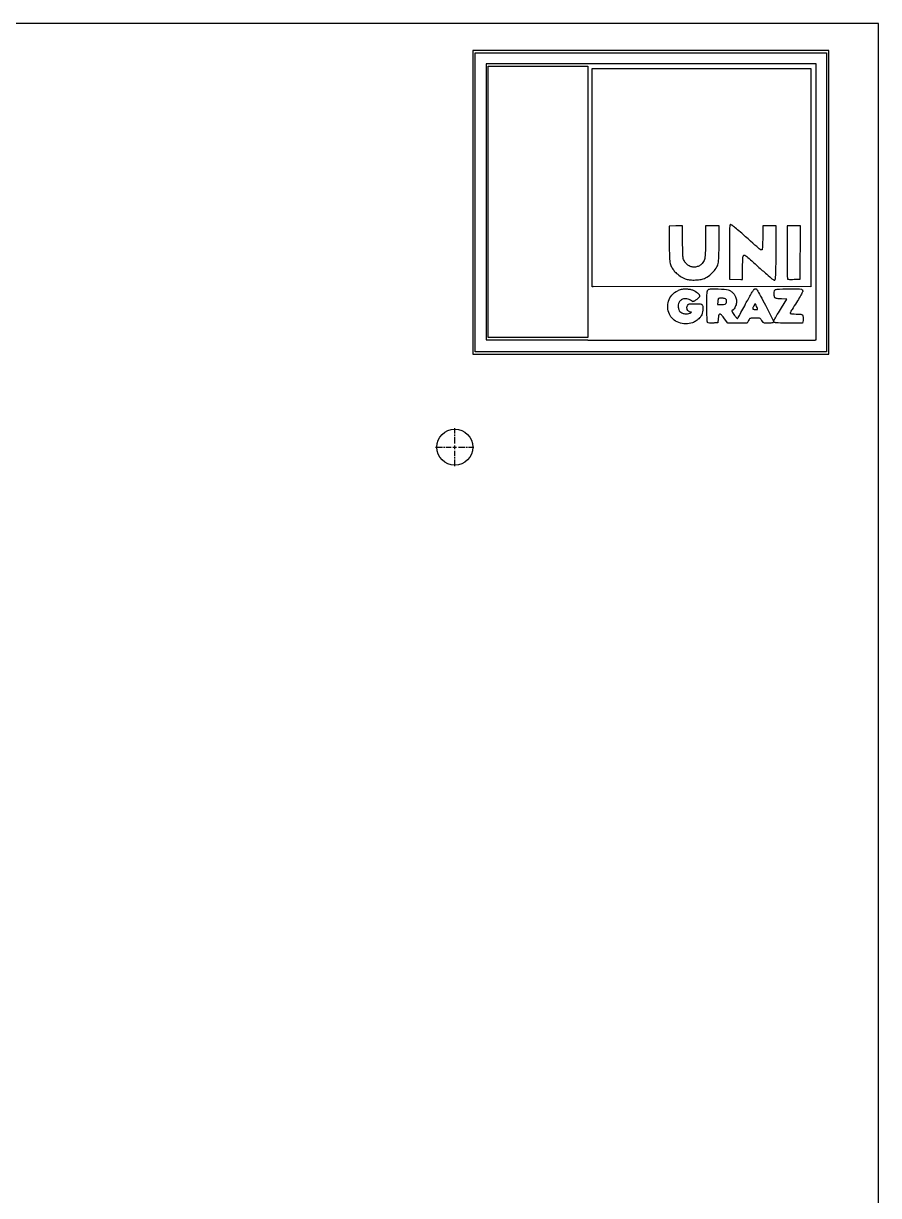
# Model space of a CAD drawing. Header units: millimetres. Extents: x -130 to 130, y -130 to 130.
# Drawn here: x 35.2 to 130, y 0 to 130 of the extents above; entities that cross this region are included whole.
import ezdxf

# ---------------------------------------------------------------- set-up
doc = ezdxf.new("R2010")
doc.units = ezdxf.units.MM
doc.header["$MEASUREMENT"] = 0
doc.linetypes.add('CENTER2', pattern=[1.125, 0.75, -0.125, 0.125, -0.125])

# ---------------------------------------------------------------- blocks, each defined once
blk = doc.blocks.new('*U3')
at = {"color": 0, "linetype": 'CENTER2', "transparency": 16777216}
for p, q in [((0, 0.4), (0, 2.12)), ((-2.12, 0), (-0.4, 0)), ((0.4, 0), (2.12, 0)), ((0, -2.12), (0, -0.4))]:
    blk.add_line(p, q, dxfattribs=at)
at = {"color": 0, "linetype": 'Continuous', "transparency": 16777216}
for p, q in [((-0.2, 0), (0.2, 0)), ((0, -0.2), (0, 0.2))]:
    blk.add_line(p, q, dxfattribs=at)

msp = doc.modelspace()

# ---------------------------------------------------------------- linework, layer by layer
at = {"color": 5}
for p, q in [((107.52, 107.54), (106.79, 107.51)), ((106.79, 107.51), (106.79, 105.53)), ((108.24, 107.56), (107.52, 107.54)), ((108.27, 105.75), (108.24, 107.56)), ((112.31, 107.55), (110.8, 107.55)), ((110.8, 107.55), (110.8, 105.79)), ((112.31, 105.58), (112.31, 107.55)), ((118.66, 107.55), (117.15, 107.55)), ((117.15, 107.55), (117.15, 106.25)), ((118.64, 104.56), (118.66, 107.55)), ((121.36, 107.55), (119.85, 107.55)), ((119.85, 107.55), (119.85, 104.63)), ((121.31, 101.64), (121.36, 107.55)), ((113.46, 104.65), (113.46, 101.64)), ((114.92, 101.6), (114.92, 102.82)), ((113.46, 101.64), (114.73, 101.6)), ((114.73, 101.6), (114.92, 101.6)), ((120.64, 101.62), (121.31, 101.64)), ((112.16, 99.16), (112.14, 98.82)), ((112.14, 98.82), (112.58, 98.82)), ((119.84, 99.42), (119.23, 99.44)), ((119.24, 98.46), (119.84, 99.42)), ((109.25, 97.98), (109.05, 98.03)), ((109.06, 97.88), (109.25, 97.98)), ((117.45, 98.75), (118.36, 96.99)), ((112.19, 96.8), (111.81, 96.78)), ((112.23, 97.27), (112.19, 96.8)), ((113.27, 96.76), (112.92, 97.25)), ((115.41, 96.76), (113.27, 96.76)), ((115.57, 97.04), (115.41, 96.76)), ((118.36, 96.99), (118.5, 97.25)), ((121.58, 96.76), (120.06, 96.76)), ((121.64, 97.05), (121.58, 96.76))]:
    msp.add_line(p, q, dxfattribs=at)
at = {"color": 1}
msp.add_lwpolyline([(130, -130), (130, 130), (-130, 130), (-130, -130)], close=True, dxfattribs=at)
at = {"color": 5}
for points in [[(124.49, 127), (85, 127), (85, 93.31), (124.49, 93.31)], [(124.24, 93.56), (85.25, 93.56), (85.25, 126.75), (124.24, 126.75)], [(97.75, 94.9), (97.75, 94.88), (122.98, 94.88), (122.98, 94.9), (123.07, 94.9), (123.07, 125.51), (86.47, 125.51), (86.47, 94.9)], [(97.75, 95.15), (86.72, 95.15), (86.72, 125.26), (97.75, 125.26)], [(98.33, 100.79), (98.25, 100.79), (98.25, 125), (122.48, 125), (122.48, 100.77), (98.33, 100.81)]]:
    msp.add_lwpolyline(points, close=True, dxfattribs=at)
msp.add_circle((83, 83), 2, dxfattribs=at)
for points, knots in [([(113.59, 107.7), (113.58, 107.69), (113.57, 107.69), (113.56, 107.68), (113.55, 107.68), (113.54, 107.66), (113.53, 107.64), (113.51, 107.59), (113.5, 107.54), (113.46, 107.17), (113.46, 106.43), (113.46, 104.65)], [0, 0, 0, 0, 0.00272512, 0.00272512, 0.00516528, 0.00516528, 0.00815267, 0.00815267, 0.01443617, 0.01443617, 0.04611819, 0.04611819, 0.04611819, 0.04611819]), ([(115.25, 106.35), (114.89, 106.66), (114.45, 107.06), (113.99, 107.43), (113.86, 107.54), (113.72, 107.63), (113.68, 107.66), (113.64, 107.68), (113.62, 107.69), (113.61, 107.69), (113.6, 107.7), (113.6, 107.7), (113.59, 107.7), (113.59, 107.7)], [0, 0, 0, 0, 0.1417882, 0.1417882, 0.1817261, 0.1817261, 0.1931571, 0.1931571, 0.1967193, 0.1967193, 0.1979782, 0.1979782, 0.1989547, 0.1989547, 0.1989547, 0.1989547]), ([(106.79, 105.53), (106.79, 104.45), (106.8, 103.9), (106.89, 103.33), (106.93, 103.19), (107.07, 102.92), (107.16, 102.79), (107.28, 102.62)], [0, 0, 0, 0, 0.3225715, 0.3225715, 0.4839073, 0.4839073, 0.6458338, 0.6458338, 0.6458338, 0.6458338]), ([(108.49, 103.6), (108.4, 103.76), (108.35, 103.85), (108.29, 104.36), (108.28, 104.82), (108.27, 105.75)], [0, 0, 0, 0, 0.0523207, 0.0523207, 0.1122257, 0.1122257, 0.1122257, 0.1122257]), ([(110.8, 105.79), (110.79, 105.01), (110.79, 104.56), (110.75, 103.97), (110.71, 103.84), (110.65, 103.7)], [0, 0, 0, 0, 0.2325215, 0.2325215, 0.4646611, 0.4646611, 0.4646611, 0.4646611]), ([(112.18, 103.24), (112.23, 103.39), (112.26, 103.58), (112.3, 104.29), (112.31, 104.82), (112.31, 105.58)], [0, 0, 0, 0, 0.04817004, 0.04817004, 0.09814115, 0.09814115, 0.09814115, 0.09814115]), ([(116.88, 104.91), (116.87, 104.91), (116.86, 104.92), (116.71, 105.04), (116.02, 105.65), (115.25, 106.35)], [0, 0, 0, 0, 0.0018814, 0.0018814, 0.03755384, 0.03755384, 0.03755384, 0.03755384]), ([(117.15, 106.25), (117.15, 105.94), (117.14, 105.58), (117.12, 105.21), (117.11, 105.09), (117.1, 104.98), (117.09, 104.95), (117.08, 104.92), (117.08, 104.91), (117.08, 104.9), (117.07, 104.9), (117.07, 104.9), (117.07, 104.9), (117.07, 104.89)], [0, 0, 0, 0, 0.0911856, 0.0911856, 0.1177629, 0.1177629, 0.125412, 0.125412, 0.127784, 0.127784, 0.1286181, 0.1286181, 0.1292663, 0.1292663, 0.1292663, 0.1292663]), ([(114.92, 102.82), (114.92, 103.12), (114.93, 103.44), (114.94, 103.8), (114.95, 104.12), (114.97, 104.17)], [0, 0, 0, 0, 0.088285, 0.088285, 0.1125039, 0.1125039, 0.1125039, 0.1125039]), ([(114.97, 104.17), (114.98, 104.19), (114.99, 104.21), (115.02, 104.25), (115.05, 104.27), (115.08, 104.29), (115.09, 104.29), (115.11, 104.3), (115.13, 104.3), (115.14, 104.3)], [0, 0, 0, 0, 0.00662966, 0.00662966, 0.01449811, 0.01449811, 0.01822801, 0.01822801, 0.02173163, 0.02173163, 0.02173163, 0.02173163]), ([(115.14, 104.3), (115.14, 104.3), (115.14, 104.3), (115.15, 104.3), (115.16, 104.29), (115.19, 104.27), (115.25, 104.24), (115.51, 104.04), (115.99, 103.63), (116.5, 103.17)], [0, 0, 0, 0, 0.00052687, 0.00052687, 0.00209923, 0.00209923, 0.01019477, 0.01019477, 0.06187768, 0.06187768, 0.06187768, 0.06187768]), ([(117.07, 104.89), (117.06, 104.89), (117.05, 104.89), (117.02, 104.88), (117, 104.88), (116.96, 104.88), (116.95, 104.88), (116.91, 104.89), (116.89, 104.9), (116.88, 104.91)], [0, 0, 0, 0, 0.00319199, 0.00319199, 0.00842805, 0.00842805, 0.01294803, 0.01294803, 0.01751268, 0.01751268, 0.01751268, 0.01751268]), ([(118.48, 101.54), (118.49, 101.54), (118.5, 101.54), (118.51, 101.55), (118.52, 101.56), (118.53, 101.57), (118.54, 101.59), (118.56, 101.64), (118.57, 101.7), (118.61, 102.07), (118.62, 102.81), (118.64, 104.56)], [0, 0, 0, 0, 0.00252485, 0.00252485, 0.0048698, 0.0048698, 0.00782623, 0.00782623, 0.01411321, 0.01411321, 0.04539089, 0.04539089, 0.04539089, 0.04539089]), ([(119.85, 104.63), (119.85, 103.95), (119.85, 103.19), (119.87, 102.35), (119.87, 102.09), (119.88, 101.85), (119.89, 101.77), (119.89, 101.71), (119.89, 101.69), (119.9, 101.67), (119.9, 101.66), (119.9, 101.66), (119.9, 101.65), (119.9, 101.65), (119.9, 101.65), (119.9, 101.65)], [0, 0, 0, 0, 0.2024478, 0.2024478, 0.2640129, 0.2640129, 0.2809677, 0.2809677, 0.2856238, 0.2856238, 0.2869753, 0.2869753, 0.2874095, 0.2874095, 0.2877466, 0.2877466, 0.2877466, 0.2877466]), ([(109.7, 102.98), (109.57, 102.96), (109.44, 102.97), (109.17, 103.02), (109.03, 103.08), (108.82, 103.22), (108.74, 103.29), (108.6, 103.43), (108.54, 103.52), (108.49, 103.6)], [0, 0, 0, 0, 0.0394128, 0.0394128, 0.0842156, 0.0842156, 0.1140985, 0.1140985, 0.1447685, 0.1447685, 0.1447685, 0.1447685]), ([(110.65, 103.7), (110.58, 103.54), (110.48, 103.41), (110.27, 103.21), (110.17, 103.14), (109.95, 103.04), (109.83, 103), (109.7, 102.98)], [0, 0, 0, 0, 0.0500419, 0.0500419, 0.086338, 0.086338, 0.1243779, 0.1243779, 0.1243779, 0.1243779]), ([(110.81, 101.79), (111.02, 101.89), (111.23, 102.04), (111.6, 102.37), (111.76, 102.54), (112.02, 102.9), (112.12, 103.08), (112.18, 103.24)], [0, 0, 0, 0, 0.0685389, 0.0685389, 0.1258995, 0.1258995, 0.1819454, 0.1819454, 0.1819454, 0.1819454]), ([(116.5, 103.17), (116.81, 102.88), (117.16, 102.57), (117.59, 102.18), (117.93, 101.87), (118.05, 101.77)], [0, 0, 0, 0, 0.1277284, 0.1277284, 0.1805146, 0.1805146, 0.1805146, 0.1805146]), ([(107.28, 102.62), (107.35, 102.51), (107.46, 102.39), (107.76, 102.14), (107.94, 102), (108.31, 101.78), (108.5, 101.69), (108.66, 101.64)], [0, 0, 0, 0, 0.0391889, 0.0391889, 0.0856946, 0.0856946, 0.1334716, 0.1334716, 0.1334716, 0.1334716]), ([(108.66, 101.64), (108.81, 101.59), (108.98, 101.57), (109.29, 101.54), (109.49, 101.54), (109.69, 101.55)], [0, 0, 0, 0, 0.0454754, 0.0454754, 0.1216442, 0.1216442, 0.1216442, 0.1216442]), ([(109.69, 101.55), (109.95, 101.56), (110.15, 101.57), (110.49, 101.65), (110.63, 101.7), (110.81, 101.79)], [0, 0, 0, 0, 0.0805408, 0.0805408, 0.161494, 0.161494, 0.161494, 0.161494]), ([(118.05, 101.77), (118.13, 101.7), (118.22, 101.64), (118.34, 101.58), (118.37, 101.56), (118.42, 101.54), (118.44, 101.54), (118.46, 101.54), (118.47, 101.54), (118.48, 101.54)], [0, 0, 0, 0, 0.03309874, 0.03309874, 0.04699289, 0.04699289, 0.0522703, 0.0522703, 0.05617801, 0.05617801, 0.05617801, 0.05617801]), ([(119.9, 101.65), (119.9, 101.65), (119.9, 101.65), (119.91, 101.64), (119.92, 101.64), (119.95, 101.63), (119.99, 101.63), (120.16, 101.61), (120.39, 101.61), (120.64, 101.62)], [0, 0, 0, 0, 0.00057022, 0.00057022, 0.00218428, 0.00218428, 0.00913205, 0.00913205, 0.04027024, 0.04027024, 0.04027024, 0.04027024]), ([(106.7, 99.19), (106.78, 99.45), (106.91, 99.68), (107.26, 100.08), (107.48, 100.24), (107.72, 100.36)], [0, 0, 0, 0, 0.0804765, 0.0804765, 0.1610018, 0.1610018, 0.1610018, 0.1610018]), ([(107.72, 100.36), (107.87, 100.44), (108, 100.49), (108.28, 100.55), (108.42, 100.57), (108.59, 100.57)], [0, 0, 0, 0, 0.0502198, 0.0502198, 0.1004737, 0.1004737, 0.1004737, 0.1004737]), ([(108.59, 100.57), (108.72, 100.57), (108.87, 100.55), (109.14, 100.51), (109.27, 100.48), (109.35, 100.45)], [0, 0, 0, 0, 0.03957074, 0.03957074, 0.08052062, 0.08052062, 0.08052062, 0.08052062]), ([(109.35, 100.45), (109.56, 100.36), (109.76, 100.23), (109.99, 100.05), (110.05, 99.99), (110.11, 99.9), (110.13, 99.88), (110.15, 99.84), (110.15, 99.82), (110.16, 99.8), (110.16, 99.79), (110.16, 99.78)], [0, 0, 0, 0, 0.0686327, 0.0686327, 0.1028572, 0.1028572, 0.1177947, 0.1177947, 0.1240025, 0.1240025, 0.1294228, 0.1294228, 0.1294228, 0.1294228]), ([(110.96, 98.72), (110.96, 99.41), (110.96, 99.82), (110.99, 100.19), (111, 100.27), (111.03, 100.36), (111.04, 100.38), (111.06, 100.42), (111.07, 100.44), (111.09, 100.45)], [0, 0, 0, 0, 0.2084832, 0.2084832, 0.3125054, 0.3125054, 0.3627677, 0.3627677, 0.4079999, 0.4079999, 0.4079999, 0.4079999]), ([(111.09, 100.45), (111.11, 100.48), (111.14, 100.5), (111.22, 100.53), (111.27, 100.54), (111.51, 100.57), (111.77, 100.57), (112.22, 100.55)], [0, 0, 0, 0, 0.01116842, 0.01116842, 0.02241022, 0.02241022, 0.04800959, 0.04800959, 0.04800959, 0.04800959]), ([(112.22, 100.55), (112.76, 100.54), (113.09, 100.51), (113.46, 100.4), (113.56, 100.35), (113.74, 100.22), (113.83, 100.14), (113.92, 100.04)], [0, 0, 0, 0, 0.1612954, 0.1612954, 0.2417561, 0.2417561, 0.3231523, 0.3231523, 0.3231523, 0.3231523]), ([(115.26, 98.9), (115.45, 99.26), (115.68, 99.67), (115.94, 100.12), (116.02, 100.25), (116.11, 100.39), (116.14, 100.43), (116.18, 100.49), (116.19, 100.51), (116.2, 100.51)], [0, 0, 0, 0, 0.1235469, 0.1235469, 0.1637883, 0.1637883, 0.1761155, 0.1761155, 0.1848935, 0.1848935, 0.1848935, 0.1848935]), ([(116.2, 100.51), (116.23, 100.53), (116.26, 100.54), (116.32, 100.56), (116.35, 100.56), (116.4, 100.56), (116.42, 100.56), (116.44, 100.55)], [0, 0, 0, 0, 0.00944421, 0.00944421, 0.01688418, 0.01688418, 0.02404566, 0.02404566, 0.02404566, 0.02404566]), ([(116.44, 100.55), (116.44, 100.55), (116.45, 100.55), (116.45, 100.54), (116.46, 100.54), (116.48, 100.51), (116.52, 100.46), (116.71, 100.15), (117.07, 99.5), (117.45, 98.75)], [0, 0, 0, 0, 0.00047466, 0.00047466, 0.00191038, 0.00191038, 0.0094939, 0.0094939, 0.06624842, 0.06624842, 0.06624842, 0.06624842]), ([(118.42, 100.02), (118.42, 100.16), (118.42, 100.27), (118.46, 100.38), (118.48, 100.4), (118.52, 100.45), (118.54, 100.47), (118.57, 100.49)], [0, 0, 0, 0, 0.04357328, 0.04357328, 0.06478668, 0.06478668, 0.08610409, 0.08610409, 0.08610409, 0.08610409]), ([(118.57, 100.49), (118.58, 100.49), (118.58, 100.49), (118.63, 100.5), (118.69, 100.51), (119.04, 100.55), (119.67, 100.57), (120.29, 100.57), (121.33, 100.57), (121.47, 100.52)], [0, 0, 0, 0, 0.00202102, 0.00202102, 0.01151627, 0.01151627, 0.07240789, 0.07240789, 0.07581131, 0.07581131, 0.07581131, 0.07581131]), ([(121.59, 100.3), (121.59, 100.3), (121.59, 100.29), (121.58, 100.25), (121.56, 100.21), (121.45, 99.96), (121.2, 99.52), (120.91, 99.06)], [0, 0, 0, 0, 0.0019197, 0.0019197, 0.00969839, 0.00969839, 0.06096111, 0.06096111, 0.06096111, 0.06096111]), ([(121.47, 100.52), (121.48, 100.51), (121.49, 100.51), (121.52, 100.48), (121.54, 100.46), (121.56, 100.42), (121.57, 100.4), (121.59, 100.35), (121.59, 100.33), (121.59, 100.3)], [0, 0, 0, 0, 0.00466957, 0.00466957, 0.01143216, 0.01143216, 0.01787067, 0.01787067, 0.02439903, 0.02439903, 0.02439903, 0.02439903]), ([(107.2, 97.22), (107.03, 97.37), (106.9, 97.56), (106.69, 97.99), (106.63, 98.24), (106.6, 98.73), (106.63, 98.97), (106.7, 99.19)], [0, 0, 0, 0, 0.0675671, 0.0675671, 0.1436374, 0.1436374, 0.214365, 0.214365, 0.214365, 0.214365]), ([(108, 99.22), (107.91, 99.13), (107.86, 99.05), (107.79, 98.86), (107.78, 98.76), (107.78, 98.63)], [0, 0, 0, 0, 0.03793828, 0.03793828, 0.07586539, 0.07586539, 0.07586539, 0.07586539]), ([(108.56, 99.47), (108.42, 99.47), (108.33, 99.46), (108.2, 99.4), (108.16, 99.38), (108.08, 99.31), (108.04, 99.27), (108, 99.22)], [0, 0, 0, 0, 0.04154641, 0.04154641, 0.06309869, 0.06309869, 0.0854279, 0.0854279, 0.0854279, 0.0854279]), ([(109.13, 99.31), (109.06, 99.37), (108.97, 99.41), (108.78, 99.46), (108.67, 99.47), (108.56, 99.47)], [0, 0, 0, 0, 0.02909597, 0.02909597, 0.06107597, 0.06107597, 0.06107597, 0.06107597]), ([(108.8, 98.7), (108.82, 98.75), (108.84, 98.79), (108.88, 98.83), (108.9, 98.84), (108.95, 98.87), (108.99, 98.88), (109.15, 98.9), (109.33, 98.9), (109.65, 98.9)], [0, 0, 0, 0, 0.01610703, 0.01610703, 0.02595329, 0.02595329, 0.03789278, 0.03789278, 0.07134078, 0.07134078, 0.07134078, 0.07134078]), ([(109.43, 99.14), (109.42, 99.14), (109.42, 99.14), (109.4, 99.15), (109.38, 99.15), (109.31, 99.19), (109.22, 99.25), (109.13, 99.31)], [0, 0, 0, 0, 0.00119287, 0.00119287, 0.00550176, 0.00550176, 0.0231975, 0.0231975, 0.0231975, 0.0231975]), ([(109.83, 99.38), (109.75, 99.32), (109.66, 99.26), (109.55, 99.19), (109.51, 99.17), (109.47, 99.15), (109.46, 99.15), (109.44, 99.14), (109.43, 99.14), (109.43, 99.14)], [0, 0, 0, 0, 0.03015718, 0.03015718, 0.04061767, 0.04061767, 0.04410741, 0.04410741, 0.04663577, 0.04663577, 0.04663577, 0.04663577]), ([(109.65, 98.9), (110.01, 98.9), (110.2, 98.9), (110.35, 98.87), (110.37, 98.86), (110.41, 98.83), (110.42, 98.82), (110.45, 98.77), (110.46, 98.74), (110.48, 98.7)], [0, 0, 0, 0, 0.1102977, 0.1102977, 0.1457121, 0.1457121, 0.1755993, 0.1755993, 0.2196635, 0.2196635, 0.2196635, 0.2196635]), ([(110.16, 99.78), (110.16, 99.77), (110.16, 99.76), (110.15, 99.73), (110.14, 99.7), (110.07, 99.59), (109.96, 99.48), (109.83, 99.38)], [0, 0, 0, 0, 0.00293415, 0.00293415, 0.00984428, 0.00984428, 0.04101869, 0.04101869, 0.04101869, 0.04101869]), ([(112.45, 99.52), (112.39, 99.52), (112.34, 99.51), (112.28, 99.49), (112.26, 99.49), (112.23, 99.47), (112.22, 99.45), (112.2, 99.42), (112.2, 99.41), (112.18, 99.33), (112.17, 99.26), (112.16, 99.16)], [0, 0, 0, 0, 0.01919502, 0.01919502, 0.0312168, 0.0312168, 0.04166288, 0.04166288, 0.05296182, 0.05296182, 0.0783072, 0.0783072, 0.0783072, 0.0783072]), ([(113.14, 99.3), (113.13, 99.33), (113.11, 99.36), (113.07, 99.41), (113.04, 99.44), (112.96, 99.48), (112.9, 99.5), (112.72, 99.54), (112.57, 99.53), (112.45, 99.52)], [0, 0, 0, 0, 0.01001165, 0.01001165, 0.02078771, 0.02078771, 0.0372966, 0.0372966, 0.07809356, 0.07809356, 0.07809356, 0.07809356]), ([(112.58, 98.82), (112.76, 98.82), (112.87, 98.83), (112.98, 98.86), (113.01, 98.88), (113.06, 98.92), (113.08, 98.95), (113.1, 98.98)], [0, 0, 0, 0, 0.0539696, 0.0539696, 0.0794095, 0.0794095, 0.1082281, 0.1082281, 0.1082281, 0.1082281]), ([(113.1, 98.98), (113.12, 99.02), (113.13, 99.06), (113.15, 99.13), (113.15, 99.17), (113.15, 99.24), (113.15, 99.27), (113.14, 99.3)], [0, 0, 0, 0, 0.01128728, 0.01128728, 0.02051631, 0.02051631, 0.02955907, 0.02955907, 0.02955907, 0.02955907]), ([(114.22, 98.9), (114.19, 98.76), (114.12, 98.6), (114.01, 98.39), (113.96, 98.32), (113.9, 98.25), (113.88, 98.23), (113.85, 98.2), (113.84, 98.2), (113.82, 98.19), (113.81, 98.19), (113.8, 98.19)], [0, 0, 0, 0, 0.04225614, 0.04225614, 0.06876661, 0.06876661, 0.07967251, 0.07967251, 0.08383609, 0.08383609, 0.08717489, 0.08717489, 0.08717489, 0.08717489]), ([(113.92, 100.04), (114, 99.96), (114.06, 99.86), (114.17, 99.63), (114.21, 99.48), (114.25, 99.18), (114.25, 99.03), (114.22, 98.9)], [0, 0, 0, 0, 0.0327102, 0.0327102, 0.0772454, 0.0772454, 0.1224964, 0.1224964, 0.1224964, 0.1224964]), ([(114.38, 97.29), (114.38, 97.3), (114.39, 97.3), (114.41, 97.33), (114.46, 97.42), (114.67, 97.8), (114.98, 98.36), (115.26, 98.9)], [0, 0, 0, 0, 0.00093374, 0.00093374, 0.01012301, 0.01012301, 0.05930453, 0.05930453, 0.05930453, 0.05930453]), ([(116.32, 98.9), (116.32, 98.9), (116.32, 98.9), (116.31, 98.9), (116.31, 98.9), (116.3, 98.89), (116.29, 98.89), (116.27, 98.85), (116.24, 98.81), (116.18, 98.71), (116.13, 98.62), (116.08, 98.51), (116.07, 98.46), (116.04, 98.4), (116.04, 98.37), (116.04, 98.35)], [0, 0, 0, 0, 0.00043316, 0.00043316, 0.00127199, 0.00127199, 0.00353319, 0.00353319, 0.01306562, 0.01306562, 0.04064541, 0.04064541, 0.05308501, 0.05308501, 0.06157173, 0.06157173, 0.06157173, 0.06157173]), ([(116.59, 98.31), (116.59, 98.32), (116.59, 98.33), (116.58, 98.38), (116.55, 98.45), (116.5, 98.57), (116.45, 98.68), (116.4, 98.79), (116.37, 98.83), (116.35, 98.87), (116.34, 98.88), (116.33, 98.89), (116.33, 98.9), (116.32, 98.9), (116.32, 98.9), (116.32, 98.9), (116.32, 98.9), (116.32, 98.9), (116.32, 98.9), (116.32, 98.9)], [0, 0, 0, 0, 0.00223406, 0.00223406, 0.01392124, 0.01392124, 0.04432228, 0.04432228, 0.05596108, 0.05596108, 0.05957827, 0.05957827, 0.06084497, 0.06084497, 0.06132084, 0.06132084, 0.06151497, 0.06151497, 0.06168442, 0.06168442, 0.06168442, 0.06168442]), ([(118.52, 99.55), (118.51, 99.56), (118.51, 99.56), (118.49, 99.59), (118.48, 99.62), (118.44, 99.73), (118.42, 99.87), (118.42, 100.02)], [0, 0, 0, 0, 0.00296153, 0.00296153, 0.01026915, 0.01026915, 0.03894069, 0.03894069, 0.03894069, 0.03894069]), ([(119.23, 99.44), (119.07, 99.45), (118.9, 99.46), (118.72, 99.49), (118.66, 99.5), (118.59, 99.52), (118.57, 99.53), (118.54, 99.54), (118.53, 99.54), (118.52, 99.55)], [0, 0, 0, 0, 0.05044321, 0.05044321, 0.07076227, 0.07076227, 0.07790585, 0.07790585, 0.08311915, 0.08311915, 0.08311915, 0.08311915]), ([(120.91, 99.06), (120.75, 98.81), (120.56, 98.52), (120.37, 98.21), (120.2, 97.93), (120.19, 97.89)], [0, 0, 0, 0, 0.0905548, 0.0905548, 0.1151743, 0.1151743, 0.1151743, 0.1151743]), ([(107.78, 98.63), (107.78, 98.5), (107.8, 98.37), (107.87, 98.18), (107.92, 98.1), (108.03, 97.98), (108.1, 97.94), (108.28, 97.85), (108.39, 97.83), (108.51, 97.81)], [0, 0, 0, 0, 0.03733, 0.03733, 0.063215, 0.063215, 0.0878645, 0.0878645, 0.1221931, 0.1221931, 0.1221931, 0.1221931]), ([(108.51, 97.81), (108.62, 97.8), (108.73, 97.8), (108.92, 97.82), (109, 97.84), (109.06, 97.88)], [0, 0, 0, 0, 0.03365016, 0.03365016, 0.06713097, 0.06713097, 0.06713097, 0.06713097]), ([(109.05, 98.03), (109.01, 98.04), (108.97, 98.06), (108.89, 98.11), (108.86, 98.14), (108.8, 98.23), (108.77, 98.29), (108.75, 98.4), (108.74, 98.46), (108.75, 98.58), (108.77, 98.64), (108.8, 98.7)], [0, 0, 0, 0, 0.01344924, 0.01344924, 0.0279265, 0.0279265, 0.04557088, 0.04557088, 0.06313089, 0.06313089, 0.08161577, 0.08161577, 0.08161577, 0.08161577]), ([(110.33, 97.57), (110.29, 97.5), (110.23, 97.42), (110.04, 97.22), (109.91, 97.11), (109.64, 96.92), (109.5, 96.84), (109.38, 96.8)], [0, 0, 0, 0, 0.02517811, 0.02517811, 0.06085855, 0.06085855, 0.09788334, 0.09788334, 0.09788334, 0.09788334]), ([(110.48, 98.7), (110.49, 98.67), (110.5, 98.63), (110.51, 98.49), (110.51, 98.36), (110.47, 97.97), (110.4, 97.71), (110.33, 97.57)], [0, 0, 0, 0, 0.01032144, 0.01032144, 0.04130487, 0.04130487, 0.09290692, 0.09290692, 0.09290692, 0.09290692]), ([(111.01, 96.93), (111, 96.95), (111, 96.97), (110.98, 97.21), (110.96, 97.93), (110.96, 98.72)], [0, 0, 0, 0, 0.00384378, 0.00384378, 0.04135863, 0.04135863, 0.04135863, 0.04135863]), ([(112.42, 97.75), (112.4, 97.75), (112.37, 97.75), (112.34, 97.74), (112.33, 97.73), (112.31, 97.71), (112.3, 97.7), (112.28, 97.66), (112.27, 97.64), (112.25, 97.53), (112.24, 97.42), (112.23, 97.27)], [0, 0, 0, 0, 0.00749148, 0.00749148, 0.01277376, 0.01277376, 0.01793061, 0.01793061, 0.02535029, 0.02535029, 0.0404213, 0.0404213, 0.0404213, 0.0404213]), ([(112.92, 97.25), (112.84, 97.37), (112.73, 97.52), (112.59, 97.66), (112.55, 97.69), (112.5, 97.73), (112.48, 97.74), (112.45, 97.75), (112.44, 97.75), (112.42, 97.75)], [0, 0, 0, 0, 0.04404103, 0.04404103, 0.05833125, 0.05833125, 0.06363649, 0.06363649, 0.06784558, 0.06784558, 0.06784558, 0.06784558]), ([(113.8, 98.19), (113.79, 98.19), (113.78, 98.19), (113.76, 98.18), (113.76, 98.18), (113.75, 98.17), (113.75, 98.16), (113.74, 98.15), (113.74, 98.14), (113.74, 98.13), (113.74, 98.11), (113.74, 98.07), (113.76, 98.04), (113.82, 97.91), (113.9, 97.78), (114.02, 97.62)], [0, 0, 0, 0, 0.00330375, 0.00330375, 0.00536788, 0.00536788, 0.00714919, 0.00714919, 0.00922759, 0.00922759, 0.0128031, 0.0128031, 0.0213585, 0.0213585, 0.04888345, 0.04888345, 0.04888345, 0.04888345]), ([(114.02, 97.62), (114.1, 97.51), (114.18, 97.41), (114.27, 97.34), (114.3, 97.31), (114.34, 97.29), (114.35, 97.29), (114.36, 97.29), (114.37, 97.29), (114.37, 97.29), (114.37, 97.29), (114.38, 97.29), (114.38, 97.29), (114.38, 97.29)], [0, 0, 0, 0, 0.04144786, 0.04144786, 0.05500365, 0.05500365, 0.0594013, 0.0594013, 0.0611463, 0.0611463, 0.06194027, 0.06194027, 0.06273186, 0.06273186, 0.06273186, 0.06273186]), ([(116.04, 98.35), (116.04, 98.35), (116.04, 98.34), (116.04, 98.34), (116.04, 98.33), (116.05, 98.32), (116.05, 98.32), (116.08, 98.3), (116.1, 98.3), (116.16, 98.28), (116.23, 98.27), (116.31, 98.27)], [0, 0, 0, 0, 0.00100088, 0.00100088, 0.00225857, 0.00225857, 0.00446251, 0.00446251, 0.01018217, 0.01018217, 0.03099035, 0.03099035, 0.03099035, 0.03099035]), ([(116.31, 98.27), (116.39, 98.27), (116.46, 98.27), (116.53, 98.28), (116.55, 98.29), (116.58, 98.29), (116.58, 98.3), (116.59, 98.3), (116.59, 98.3), (116.59, 98.3), (116.59, 98.31), (116.59, 98.31), (116.59, 98.31), (116.59, 98.31)], [0, 0, 0, 0, 0.02287762, 0.02287762, 0.03025028, 0.03025028, 0.0325609, 0.0325609, 0.03339271, 0.03339271, 0.03373448, 0.03373448, 0.03405057, 0.03405057, 0.03405057, 0.03405057]), ([(118.5, 97.25), (118.55, 97.36), (118.73, 97.65), (118.92, 97.95), (119.09, 98.22), (119.24, 98.46)], [0, 0, 0, 0, 0.0353345, 0.0353345, 0.1582884, 0.1582884, 0.1582884, 0.1582884]), ([(120.19, 97.89), (120.18, 97.89), (120.18, 97.88), (120.18, 97.88), (120.18, 97.87), (120.19, 97.86), (120.19, 97.86), (120.2, 97.85), (120.2, 97.85), (120.22, 97.84), (120.24, 97.83), (120.36, 97.8), (120.54, 97.78), (120.85, 97.77)], [0, 0, 0, 0, 0.0013694, 0.0013694, 0.00251495, 0.00251495, 0.00378291, 0.00378291, 0.0059029, 0.0059029, 0.01087042, 0.01087042, 0.03575701, 0.03575701, 0.03575701, 0.03575701]), ([(120.85, 97.77), (121.19, 97.76), (121.36, 97.75), (121.49, 97.72), (121.52, 97.7), (121.55, 97.67), (121.57, 97.66), (121.6, 97.62), (121.61, 97.58), (121.62, 97.54)], [0, 0, 0, 0, 0.101098, 0.101098, 0.1340384, 0.1340384, 0.1625811, 0.1625811, 0.2033383, 0.2033383, 0.2033383, 0.2033383]), ([(121.62, 97.54), (121.64, 97.5), (121.65, 97.45), (121.66, 97.28), (121.66, 97.15), (121.64, 97.05)], [0, 0, 0, 0, 0.01273506, 0.01273506, 0.03603533, 0.03603533, 0.03603533, 0.03603533]), ([(109.38, 96.8), (109.13, 96.72), (108.87, 96.68), (108.35, 96.69), (108.09, 96.73), (107.6, 96.91), (107.38, 97.05), (107.2, 97.22)], [0, 0, 0, 0, 0.0775724, 0.0775724, 0.1563654, 0.1563654, 0.2323673, 0.2323673, 0.2323673, 0.2323673]), ([(111.46, 96.77), (111.27, 96.76), (111.17, 96.77), (111.09, 96.8), (111.07, 96.81), (111.05, 96.83), (111.04, 96.84), (111.02, 96.88), (111.01, 96.9), (111.01, 96.93)], [0, 0, 0, 0, 0.0571752, 0.0571752, 0.0747419, 0.0747419, 0.0914526, 0.0914526, 0.1170634, 0.1170634, 0.1170634, 0.1170634]), ([(111.81, 96.78), (111.75, 96.77), (111.7, 96.77), (111.58, 96.76), (111.52, 96.76), (111.46, 96.77)], [0, 0, 0, 0, 0.01704712, 0.01704712, 0.03457368, 0.03457368, 0.03457368, 0.03457368]), ([(116.31, 97.31), (116.02, 97.31), (115.88, 97.31), (115.75, 97.27), (115.73, 97.25), (115.66, 97.19), (115.62, 97.12), (115.57, 97.04)], [0, 0, 0, 0, 0.0867638, 0.0867638, 0.1178244, 0.1178244, 0.1734544, 0.1734544, 0.1734544, 0.1734544]), ([(117.06, 97.04), (117.01, 97.12), (116.98, 97.17), (116.91, 97.24), (116.89, 97.26), (116.82, 97.29), (116.79, 97.3), (116.65, 97.31), (116.51, 97.31), (116.31, 97.31)], [0, 0, 0, 0, 0.02811097, 0.02811097, 0.04566237, 0.04566237, 0.06287066, 0.06287066, 0.09635065, 0.09635065, 0.09635065, 0.09635065]), ([(117.78, 96.76), (117.5, 96.76), (117.36, 96.76), (117.24, 96.81), (117.21, 96.82), (117.14, 96.89), (117.11, 96.95), (117.06, 97.04)], [0, 0, 0, 0, 0.0831012, 0.0831012, 0.1124919, 0.1124919, 0.1627756, 0.1627756, 0.1627756, 0.1627756]), ([(118.34, 96.85), (118.34, 96.85), (118.34, 96.84), (118.33, 96.84), (118.33, 96.83), (118.32, 96.82), (118.31, 96.82), (118.29, 96.8), (118.27, 96.8), (118.15, 96.77), (117.97, 96.76), (117.78, 96.76)], [0, 0, 0, 0, 0.0013811, 0.0013811, 0.00286926, 0.00286926, 0.00524319, 0.00524319, 0.01049103, 0.01049103, 0.03758007, 0.03758007, 0.03758007, 0.03758007]), ([(118.43, 96.85), (118.41, 96.87), (118.4, 96.89), (118.38, 96.9), (118.37, 96.91), (118.36, 96.91), (118.36, 96.91), (118.35, 96.91), (118.35, 96.91), (118.35, 96.91), (118.35, 96.91), (118.35, 96.9), (118.34, 96.9), (118.34, 96.89), (118.34, 96.89), (118.34, 96.87), (118.34, 96.86), (118.34, 96.85)], [0, 0, 0, 0, 0.00764957, 0.00764957, 0.01301812, 0.01301812, 0.01511633, 0.01511633, 0.01658177, 0.01658177, 0.01799905, 0.01799905, 0.02000146, 0.02000146, 0.02395477, 0.02395477, 0.02994469, 0.02994469, 0.02994469, 0.02994469]), ([(120.06, 96.76), (119.68, 96.76), (119.19, 96.76), (118.76, 96.79), (118.65, 96.8), (118.54, 96.81), (118.5, 96.82), (118.47, 96.83), (118.46, 96.84), (118.44, 96.84), (118.44, 96.85), (118.43, 96.85)], [0, 0, 0, 0, 0.112739, 0.112739, 0.1497773, 0.1497773, 0.1617265, 0.1617265, 0.1658848, 0.1658848, 0.1688748, 0.1688748, 0.1688748, 0.1688748])]:
    msp.add_open_spline(points, degree=3, knots=knots, dxfattribs=at)

# ---------------------------------------------------------------- block references
at = {"color": 5, "linetype": 'CENTER2'}
msp.add_blockref('*U3', (83, 83), dxfattribs=at)

doc.saveas('drawing.dxf')
